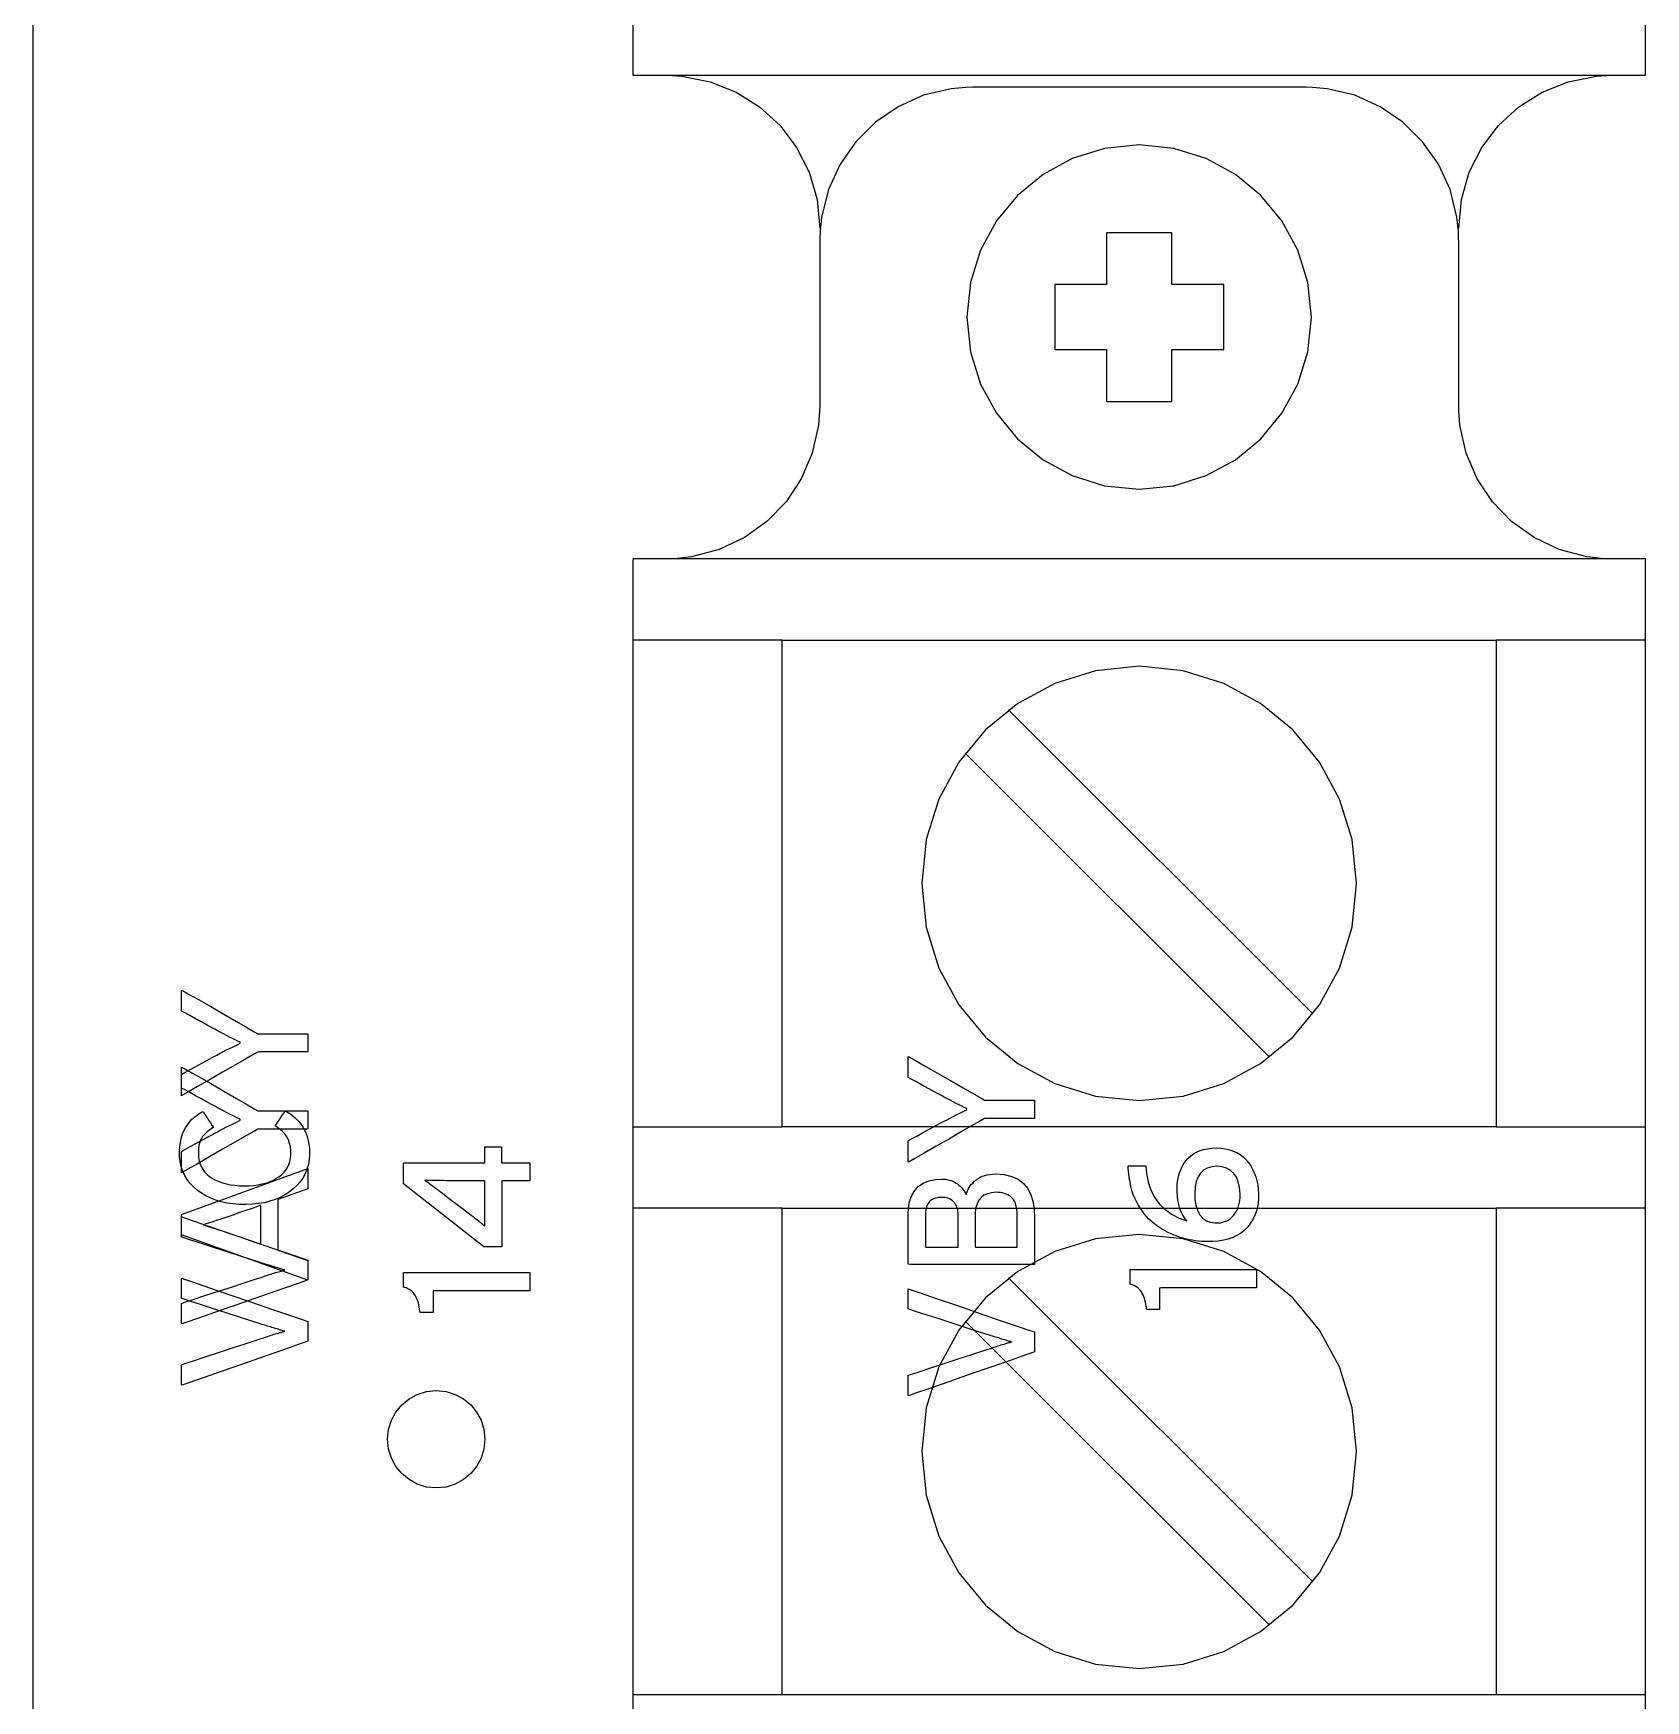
# Model space of a CAD drawing. Extents: x 1 to 47.7, y 0.2 to 35.
# Drawn here: x 36.611 to 37.852, y 10.874 to 12.158 of the extents above; entities that cross this region are included whole.
import ezdxf

# ---------------------------------------------------------------- set-up
doc = ezdxf.new("R2010")
doc.units = 0
doc.header["$MEASUREMENT"] = 0
for name, color, linetype in [('1_1__SCREW_TERMINAL_BLOCK_', 7, 'CONTINUOUS'), ('1_2__CONNECTORIZED_RELAY__', 7, 'CONTINUOUS'), ('7_0_____DWG', 7, 'CONTINUOUS')]:
    doc.layers.add(name, color=color, linetype=linetype)

msp = doc.modelspace()

# ---------------------------------------------------------------- linework, layer by layer
at = {"layer": '1_1__SCREW_TERMINAL_BLOCK_'}
for points in [[(37.0721, 12.1744), (37.0721, 12.1456), (37.0721, 12.1292), (37.0721, 12.1255), (37.0732, 12.1255), (37.0886, 12.1255), (37.0959, 12.1255), (37.0977, 12.1255), (37.0987, 12.1255), (37.11, 12.1249), (37.1317, 12.1206), (37.1518, 12.1126), (37.1698, 12.1012), (37.1855, 12.0869), (37.1983, 12.07), (37.2079, 12.0508), (37.214, 12.0299), (37.2161, 12.0075)], [(37.7081, 12.0075), (37.7102, 12.0299), (37.7162, 12.0508), (37.7259, 12.07), (37.7387, 12.0869), (37.7543, 12.1012), (37.7723, 12.1126), (37.7924, 12.1206), (37.8141, 12.1249), (37.8255, 12.1255), (37.8264, 12.1255), (37.8282, 12.1255), (37.8355, 12.1255), (37.8509, 12.1255), (37.852, 12.1255), (37.852, 12.1292), (37.852, 12.1456), (37.852, 12.1744)], [(37.0721, 12.1255), (37.852, 12.1255)], [(37.852, 10.7216), (37.852, 10.9467), (37.852, 11.0539), (37.852, 11.1566), (37.852, 11.2538), (37.852, 11.3448), (37.852, 11.4288), (37.852, 11.505), (37.852, 11.5725), (37.852, 11.6305), (37.852, 11.6783), (37.852, 11.715), (37.852, 11.7398), (37.852, 11.7519), (37.8519, 11.753), (37.8471, 11.753), (37.8303, 11.753), (37.8262, 11.753), (37.8235, 11.753), (37.8179, 11.7533), (37.8067, 11.7546), (37.7855, 11.7602), (37.7661, 11.7694), (37.7488, 11.7818), (37.7341, 11.7971), (37.7223, 11.8148), (37.7138, 11.8345), (37.709, 11.856), (37.7081, 11.8672), (37.7081, 11.871), (37.7081, 11.8716), (37.7081, 11.8794), (37.7081, 11.8944), (37.7081, 11.9141), (37.7081, 11.958), (37.7081, 11.9773), (37.7081, 11.9914), (37.7081, 11.9981), (37.708, 11.9994), (37.7079, 12.0051), (37.7067, 12.0162), (37.7014, 12.0375), (37.6925, 12.057), (37.6803, 12.0744), (37.6652, 12.0893), (37.6477, 12.1013), (37.628, 12.1101), (37.6067, 12.1151), (37.5955, 12.1162), (37.5902, 12.1163), (37.5895, 12.1163), (37.5844, 12.1163), (37.575, 12.1163), (37.5456, 12.1163), (37.5063, 12.1163), (37.4621, 12.1163), (37.4178, 12.1163), (37.3786, 12.1163), (37.3492, 12.1163), (37.3398, 12.1163), (37.3347, 12.1163), (37.3339, 12.1163), (37.3286, 12.1162), (37.3174, 12.1151), (37.2961, 12.1101), (37.2765, 12.1013), (37.2589, 12.0893), (37.2439, 12.0744), (37.2317, 12.057), (37.2227, 12.0375), (37.2174, 12.0162), (37.2163, 12.0051), (37.2161, 11.9994), (37.2161, 11.9981), (37.2161, 11.9914), (37.2161, 11.9773), (37.2161, 11.958), (37.2161, 11.9141), (37.2161, 11.8944), (37.2161, 11.8794), (37.2161, 11.8716), (37.2161, 11.871), (37.216, 11.8672), (37.2151, 11.856), (37.2103, 11.8345), (37.2019, 11.8148), (37.1901, 11.7971), (37.1753, 11.7818), (37.1581, 11.7694), (37.1386, 11.7602), (37.1174, 11.7546), (37.1063, 11.7533), (37.1006, 11.753), (37.0979, 11.753), (37.0939, 11.753), (37.0771, 11.753), (37.0723, 11.753), (37.0721, 11.7519), (37.0721, 11.7398), (37.0721, 11.715), (37.0721, 11.6783), (37.0721, 11.6305), (37.0721, 11.5725), (37.0721, 11.505), (37.0721, 11.4288), (37.0721, 11.3448), (37.0721, 11.2538), (37.0721, 11.1566), (37.0721, 11.0539), (37.0721, 10.9467), (37.0721, 10.7216)], [(37.4369, 11.9643), (37.397, 11.9643), (37.397, 11.9142), (37.4369, 11.9142), (37.4369, 11.8743), (37.4872, 11.8743), (37.4872, 11.9142), (37.5272, 11.9142), (37.5272, 11.9643), (37.4872, 11.9643), (37.4872, 12.0043), (37.4369, 12.0043), (37.4369, 11.9643)], [(37.852, 11.753), (37.0721, 11.753)], [(37.1871, 11.6905), (37.0721, 11.6905)], [(37.737, 11.6905), (37.737, 11.3155), (37.1871, 11.3155), (37.1871, 11.6905), (37.737, 11.6905)], [(37.852, 11.6905), (37.737, 11.6905)], [(37.5957, 11.4026), (37.3615, 11.6369)], [(37.3281, 11.6035), (37.5623, 11.3692)], [(37.0721, 11.3155), (37.1871, 11.3155)], [(37.737, 11.3155), (37.852, 11.3155)], [(37.1871, 11.2531), (37.0721, 11.2531)], [(37.737, 11.2531), (37.737, 10.8781), (37.1871, 10.8781), (37.1871, 11.2531), (37.737, 11.2531)], [(37.852, 11.2531), (37.737, 11.2531)], [(37.5957, 10.9651), (37.3615, 11.1994)], [(37.3281, 11.166), (37.5623, 10.9317)], [(37.1871, 10.8781), (37.0721, 10.8781)], [(37.852, 10.8781), (37.737, 10.8781)]]:
    msp.add_lwpolyline(points, dxfattribs=at)
for points in [[(37.4621, 12.0719), (37.4354, 12.0692), (37.4105, 12.0614), (37.388, 12.0492), (37.3684, 12.033), (37.3521, 12.0133), (37.3399, 11.9908), (37.3321, 11.9659), (37.3294, 11.9392), (37.3321, 11.9125), (37.3399, 11.8877), (37.3521, 11.8652), (37.3684, 11.8456), (37.388, 11.8294), (37.4105, 11.8172), (37.4354, 11.8094), (37.4621, 11.8067), (37.4887, 11.8094), (37.5136, 11.8172), (37.5361, 11.8294), (37.5558, 11.8456), (37.572, 11.8652), (37.5842, 11.8877), (37.592, 11.9125), (37.5947, 11.9392), (37.592, 11.9659), (37.5842, 11.9908), (37.572, 12.0133), (37.5558, 12.033), (37.5361, 12.0492), (37.5136, 12.0614), (37.4887, 12.0692)], [(37.4621, 11.6703), (37.4284, 11.6669), (37.397, 11.6572), (37.3685, 11.6417), (37.3437, 11.6213), (37.3233, 11.5966), (37.3078, 11.5681), (37.298, 11.5368), (37.2946, 11.5031), (37.298, 11.4693), (37.3078, 11.4379), (37.3233, 11.4095), (37.3437, 11.3847), (37.3685, 11.3643), (37.397, 11.3489), (37.4284, 11.3392), (37.4621, 11.3358), (37.4958, 11.3392), (37.5272, 11.3489), (37.5556, 11.3643), (37.5804, 11.3847), (37.6009, 11.4095), (37.6163, 11.4379), (37.6261, 11.4693), (37.6295, 11.5031), (37.6261, 11.5368), (37.6163, 11.5681), (37.6009, 11.5966), (37.5804, 11.6213), (37.5556, 11.6417), (37.5272, 11.6572), (37.4958, 11.6669)], [(36.7834, 11.3873), (36.7848, 11.3873), (36.7886, 11.3873), (36.7941, 11.3873), (36.8005, 11.3873), (36.8071, 11.3873), (36.8132, 11.3873), (36.8182, 11.3873), (36.8212, 11.3873), (36.8218, 11.3873), (36.8218, 11.3864), (36.8218, 11.3848), (36.8218, 11.3826), (36.8218, 11.3802), (36.8218, 11.3778), (36.8218, 11.3757), (36.8218, 11.3741), (36.8218, 11.3733), (36.821, 11.3733), (36.8178, 11.3733), (36.8127, 11.3733), (36.8065, 11.3733), (36.7998, 11.3733), (36.7935, 11.3733), (36.7881, 11.3733), (36.7845, 11.3733), (36.7833, 11.3732), (36.7808, 11.3718), (36.7747, 11.3683), (36.7661, 11.3634), (36.7563, 11.3577), (36.7462, 11.3519), (36.7369, 11.3466), (36.7296, 11.3424), (36.7253, 11.3399), (36.7246, 11.3396), (36.7246, 11.3408), (36.7246, 11.3428), (36.7246, 11.3453), (36.7246, 11.3482), (36.7246, 11.351), (36.7246, 11.3534), (36.7246, 11.3552), (36.7246, 11.356), (36.7253, 11.3564), (36.7277, 11.3577), (36.7313, 11.3597), (36.7357, 11.3621), (36.7403, 11.3646), (36.7447, 11.367), (36.7483, 11.369), (36.7507, 11.3703), (36.7519, 11.3709), (36.7545, 11.3723), (36.7569, 11.3736), (36.7593, 11.3748), (36.7616, 11.376), (36.7638, 11.3771), (36.7659, 11.3781), (36.7679, 11.3791), (36.7698, 11.38), (36.7697, 11.3809), (36.7678, 11.3817), (36.7659, 11.3827), (36.7638, 11.3837), (36.7616, 11.3848), (36.7593, 11.386), (36.7569, 11.3872), (36.7544, 11.3885), (36.7518, 11.3899), (36.7507, 11.3905), (36.7482, 11.3919), (36.7444, 11.394), (36.74, 11.3964), (36.7353, 11.3989), (36.731, 11.4013), (36.7274, 11.4033), (36.7251, 11.4045), (36.7246, 11.4049), (36.7246, 11.4058), (36.7246, 11.4076), (36.7246, 11.4101), (36.7246, 11.4128), (36.7246, 11.4156), (36.7246, 11.4181), (36.7246, 11.42), (36.7246, 11.421), (36.7255, 11.4206), (36.7301, 11.4179), (36.7377, 11.4136), (36.7471, 11.4082), (36.7572, 11.4024), (36.767, 11.3967), (36.7754, 11.3919), (36.7812, 11.3886)], [(36.8048, 11.3279), (36.8087, 11.3254), (36.8122, 11.3226), (36.8152, 11.3194), (36.8177, 11.316), (36.8198, 11.3122), (36.8214, 11.3082), (36.8225, 11.3038), (36.8232, 11.2992), (36.8233, 11.2944), (36.823, 11.2904), (36.8223, 11.2865), (36.8212, 11.2829), (36.8198, 11.2794), (36.818, 11.2762), (36.8159, 11.2732), (36.8134, 11.2704), (36.8106, 11.2678), (36.8075, 11.2654), (36.8041, 11.2632), (36.8006, 11.2613), (36.7968, 11.2597), (36.7927, 11.2583), (36.7884, 11.2572), (36.7839, 11.2565), (36.7792, 11.256), (36.7742, 11.2557), (36.7691, 11.2558), (36.7642, 11.2562), (36.7596, 11.2569), (36.7552, 11.2579), (36.7511, 11.2591), (36.7471, 11.2606), (36.7434, 11.2624), (36.74, 11.2645), (36.7367, 11.2668), (36.7338, 11.2693), (36.7312, 11.272), (36.729, 11.275), (36.7271, 11.2781), (36.7256, 11.2815), (36.7244, 11.285), (36.7236, 11.2888), (36.7232, 11.2928), (36.7231, 11.2973), (36.7235, 11.3022), (36.7244, 11.3067), (36.7257, 11.3109), (36.7276, 11.3148), (36.7299, 11.3183), (36.7326, 11.3214), (36.7359, 11.3242), (36.7396, 11.3267), (36.7413, 11.3274), (36.7419, 11.3265), (36.7429, 11.3249), (36.7441, 11.3229), (36.7455, 11.3208), (36.7469, 11.3187), (36.748, 11.3169), (36.7489, 11.3156), (36.7492, 11.3151), (36.7481, 11.3144), (36.7468, 11.3135), (36.7456, 11.3127), (36.7445, 11.3118), (36.7435, 11.3109), (36.7426, 11.31), (36.7417, 11.3091), (36.7409, 11.3081), (36.7402, 11.3071), (36.7397, 11.306), (36.7391, 11.3048), (36.7387, 11.3036), (36.7383, 11.3023), (36.738, 11.301), (36.7378, 11.2995), (36.7376, 11.2981), (36.7376, 11.2965), (36.7376, 11.2944), (36.7378, 11.2917), (36.7383, 11.2892), (36.739, 11.2868), (36.74, 11.2846), (36.7412, 11.2825), (36.7427, 11.2806), (36.7444, 11.2789), (36.7463, 11.2773), (36.7485, 11.2758), (36.7509, 11.2745), (36.7535, 11.2734), (36.7562, 11.2724), (36.7592, 11.2716), (36.7623, 11.271), (36.7657, 11.2706), (36.7692, 11.2703), (36.7729, 11.2702), (36.7766, 11.2703), (36.7801, 11.2705), (36.7834, 11.271), (36.7865, 11.2716), (36.7895, 11.2723), (36.7923, 11.2733), (36.7949, 11.2744), (36.7973, 11.2757), (36.7995, 11.2771), (36.8015, 11.2787), (36.8034, 11.2804), (36.8049, 11.2823), (36.8062, 11.2843), (36.8072, 11.2865), (36.808, 11.2889), (36.8085, 11.2914), (36.8088, 11.2941), (36.8088, 11.297), (36.8085, 11.3001), (36.8079, 11.3029), (36.8069, 11.3056), (36.8056, 11.308), (36.8041, 11.3103), (36.8022, 11.3123), (36.7999, 11.3142), (36.7974, 11.3158), (36.7968, 11.3165), (36.7975, 11.3174), (36.7986, 11.319), (36.7998, 11.3208), (36.8012, 11.3228), (36.8025, 11.3248), (36.8037, 11.3264), (36.8045, 11.3275)], [(36.8218, 11.2129), (36.8218, 11.2124), (36.8218, 11.2108), (36.8218, 11.2086), (36.8218, 11.2061), (36.8218, 11.2034), (36.8218, 11.201), (36.8218, 11.199), (36.8218, 11.1978), (36.8213, 11.1974), (36.8153, 11.1953), (36.8039, 11.1913), (36.789, 11.1862), (36.7724, 11.1804), (36.7559, 11.1746), (36.7412, 11.1695), (36.7303, 11.1657), (36.7249, 11.1639), (36.7246, 11.1641), (36.7246, 11.1654), (36.7246, 11.1675), (36.7246, 11.1701), (36.7246, 11.1728), (36.7246, 11.1754), (36.7246, 11.1776), (36.7246, 11.1791), (36.7246, 11.1796), (36.7273, 11.1805), (36.7337, 11.1826), (36.7427, 11.1856), (36.7531, 11.189), (36.7638, 11.1925), (36.7736, 11.1957), (36.7813, 11.1982), (36.7859, 11.1997), (36.787, 11.2001), (36.7881, 11.2004), (36.7891, 11.2008), (36.7902, 11.2011), (36.7913, 11.2015), (36.7924, 11.2019), (36.7936, 11.2022), (36.7947, 11.2026), (36.7959, 11.203), (36.7971, 11.2034), (36.7983, 11.2037), (36.7993, 11.204), (36.8003, 11.2043), (36.8013, 11.2045), (36.8022, 11.2048), (36.803, 11.205), (36.8038, 11.2052), (36.8042, 11.2054), (36.8035, 11.2055), (36.8027, 11.2057), (36.8019, 11.206), (36.801, 11.2062), (36.8, 11.2065), (36.7989, 11.2069), (36.7978, 11.2072), (36.7967, 11.2076), (36.7955, 11.208), (36.7943, 11.2083), (36.7931, 11.2087), (36.7919, 11.209), (36.7908, 11.2094), (36.7897, 11.2097), (36.7886, 11.21), (36.7876, 11.2103), (36.7865, 11.2107), (36.7845, 11.2113), (36.7787, 11.2132), (36.7701, 11.216), (36.7599, 11.2193), (36.7492, 11.2227), (36.7392, 11.226), (36.731, 11.2286), (36.7258, 11.2303), (36.7246, 11.2307), (36.7246, 11.2316), (36.7246, 11.2334), (36.7246, 11.2357), (36.7246, 11.2384), (36.7246, 11.241), (36.7246, 11.2434), (36.7246, 11.2452), (36.7246, 11.2462), (36.7261, 11.2458), (36.7337, 11.2432), (36.7462, 11.2389), (36.7618, 11.2335), (36.7785, 11.2278), (36.7947, 11.2222), (36.8086, 11.2175), (36.8182, 11.2142)], [(37.4621, 11.2328), (37.4284, 11.2294), (37.397, 11.2197), (37.3685, 11.2043), (37.3437, 11.1839), (37.3233, 11.1591), (37.3078, 11.1307), (37.298, 11.0993), (37.2946, 11.0655), (37.298, 11.0318), (37.3078, 11.0004), (37.3233, 10.972), (37.3437, 10.9473), (37.3685, 10.9268), (37.397, 10.9114), (37.4284, 10.9017), (37.4621, 10.8983), (37.4958, 10.9017), (37.5272, 10.9114), (37.5556, 10.9268), (37.5804, 10.9473), (37.6009, 10.972), (37.6163, 11.0004), (37.6261, 11.0318), (37.6295, 11.0655), (37.6261, 11.0993), (37.6163, 11.1307), (37.6009, 11.1591), (37.5804, 11.1839), (37.5556, 11.2043), (37.5272, 11.2197), (37.4958, 11.2294)], [(36.9208, 11.1125), (36.9284, 11.1117), (36.9354, 11.1095), (36.9418, 11.1061), (36.9473, 11.1015), (36.9519, 11.0959), (36.9554, 11.0896), (36.9575, 11.0825), (36.9583, 11.075), (36.9575, 11.0674), (36.9554, 11.0604), (36.9519, 11.054), (36.9473, 11.0485), (36.9418, 11.0439), (36.9354, 11.0404), (36.9284, 11.0382), (36.9208, 11.0375), (36.9133, 11.0382), (36.9062, 11.0404), (36.8998, 11.0439), (36.8943, 11.0485), (36.8897, 11.054), (36.8862, 11.0604), (36.8841, 11.0674), (36.8833, 11.075), (36.8841, 11.0825), (36.8862, 11.0896), (36.8897, 11.0959), (36.8943, 11.1015), (36.8998, 11.1061), (36.9062, 11.1095), (36.9133, 11.1117)]]:
    msp.add_lwpolyline(points, close=True, dxfattribs=at)
at = {"layer": '1_2__CONNECTORIZED_RELAY__'}
for points in [[(37.343, 11.3362), (37.3444, 11.3362), (37.3482, 11.3362), (37.3536, 11.3362), (37.3601, 11.3362), (37.3667, 11.3362), (37.3728, 11.3362), (37.3778, 11.3362), (37.3808, 11.3362), (37.3814, 11.3361), (37.3814, 11.3352), (37.3814, 11.3336), (37.3814, 11.3314), (37.3814, 11.329), (37.3814, 11.3266), (37.3814, 11.3245), (37.3814, 11.3229), (37.3814, 11.3221), (37.3806, 11.3221), (37.3774, 11.3221), (37.3723, 11.3221), (37.3661, 11.3221), (37.3594, 11.3221), (37.3531, 11.3221), (37.3477, 11.3221), (37.3441, 11.3221), (37.3429, 11.3221), (37.3403, 11.3206), (37.3343, 11.3171), (37.3257, 11.3122), (37.3159, 11.3065), (37.3058, 11.3007), (37.2965, 11.2954), (37.2892, 11.2912), (37.2849, 11.2887), (37.2842, 11.2885), (37.2842, 11.2896), (37.2842, 11.2916), (37.2842, 11.2942), (37.2842, 11.297), (37.2842, 11.2998), (37.2842, 11.3023), (37.2842, 11.304), (37.2842, 11.3049), (37.2849, 11.3053), (37.2873, 11.3066), (37.2909, 11.3085), (37.2953, 11.3109), (37.2999, 11.3135), (37.3043, 11.3159), (37.3079, 11.3179), (37.3103, 11.3192), (37.3115, 11.3198), (37.3141, 11.3211), (37.3165, 11.3224), (37.3189, 11.3237), (37.3212, 11.3248), (37.3234, 11.3259), (37.3255, 11.327), (37.3275, 11.3279), (37.3294, 11.3288), (37.3293, 11.3297), (37.3274, 11.3306), (37.3254, 11.3315), (37.3234, 11.3326), (37.3212, 11.3337), (37.3189, 11.3348), (37.3165, 11.3361), (37.314, 11.3374), (37.3114, 11.3388), (37.3103, 11.3394), (37.3078, 11.3407), (37.304, 11.3428), (37.2996, 11.3452), (37.2949, 11.3478), (37.2906, 11.3502), (37.287, 11.3521), (37.2847, 11.3534), (37.2842, 11.3537), (37.2842, 11.3546), (37.2842, 11.3565), (37.2842, 11.3589), (37.2842, 11.3617), (37.2842, 11.3645), (37.2842, 11.367), (37.2842, 11.3689), (37.2842, 11.3699), (37.2851, 11.3694), (37.2897, 11.3668), (37.2973, 11.3624), (37.3067, 11.357), (37.3168, 11.3512), (37.3266, 11.3456), (37.335, 11.3408), (37.3408, 11.3374)], [(36.7834, 11.328), (36.7848, 11.328), (36.7886, 11.328), (36.7941, 11.328), (36.8005, 11.328), (36.8071, 11.328), (36.8133, 11.328), (36.8182, 11.328), (36.8212, 11.328), (36.8218, 11.3279), (36.8218, 11.3271), (36.8218, 11.3254), (36.8218, 11.3233), (36.8218, 11.3209), (36.8218, 11.3185), (36.8218, 11.3163), (36.8218, 11.3147), (36.8218, 11.314), (36.821, 11.3139), (36.8178, 11.3139), (36.8127, 11.3139), (36.8065, 11.3139), (36.7999, 11.3139), (36.7935, 11.3139), (36.7882, 11.3139), (36.7845, 11.3139), (36.7833, 11.3139), (36.7808, 11.3124), (36.7747, 11.3089), (36.7662, 11.304), (36.7563, 11.2984), (36.7462, 11.2926), (36.7369, 11.2872), (36.7296, 11.283), (36.7253, 11.2806), (36.7246, 11.2803), (36.7246, 11.2814), (36.7246, 11.2834), (36.7246, 11.286), (36.7246, 11.2888), (36.7246, 11.2916), (36.7246, 11.2941), (36.7246, 11.2959), (36.7246, 11.2967), (36.7253, 11.2971), (36.7277, 11.2984), (36.7313, 11.3004), (36.7357, 11.3028), (36.7403, 11.3053), (36.7447, 11.3077), (36.7484, 11.3097), (36.7507, 11.311), (36.7519, 11.3116), (36.7545, 11.313), (36.757, 11.3143), (36.7593, 11.3155), (36.7616, 11.3166), (36.7638, 11.3178), (36.7659, 11.3188), (36.7679, 11.3198), (36.7699, 11.3207), (36.7697, 11.3215), (36.7679, 11.3224), (36.7659, 11.3234), (36.7638, 11.3244), (36.7616, 11.3255), (36.7593, 11.3266), (36.7569, 11.3279), (36.7544, 11.3292), (36.7518, 11.3306), (36.7507, 11.3312), (36.7482, 11.3326), (36.7444, 11.3346), (36.74, 11.3371), (36.7353, 11.3396), (36.731, 11.342), (36.7274, 11.344), (36.7252, 11.3452), (36.7246, 11.3455), (36.7246, 11.3464), (36.7246, 11.3483), (36.7246, 11.3507), (36.7246, 11.3535), (36.7246, 11.3563), (36.7246, 11.3588), (36.7246, 11.3607), (36.7246, 11.3617), (36.7255, 11.3613), (36.7302, 11.3586), (36.7377, 11.3543), (36.7471, 11.3489), (36.7572, 11.343), (36.767, 11.3374), (36.7754, 11.3326), (36.7812, 11.3293)], [(37.5215, 11.2994), (37.5251, 11.2992), (37.5284, 11.2987), (37.5316, 11.298), (37.5345, 11.297), (37.5372, 11.2958), (37.5398, 11.2942), (37.5421, 11.2924), (37.5442, 11.2904), (37.5462, 11.2881), (37.5479, 11.2856), (37.5494, 11.283), (37.5507, 11.2802), (37.5518, 11.2772), (37.5527, 11.2741), (37.5533, 11.2709), (37.5537, 11.2675), (37.5539, 11.2639), (37.5539, 11.2604), (37.5536, 11.2571), (37.5531, 11.2539), (37.5523, 11.2509), (37.5513, 11.248), (37.5501, 11.2452), (37.5486, 11.2426), (37.5468, 11.24), (37.5449, 11.2377), (37.5426, 11.2354), (37.5401, 11.2335), (37.5373, 11.2318), (37.5341, 11.2304), (37.5307, 11.2292), (37.527, 11.2283), (37.523, 11.2276), (37.5186, 11.2273), (37.5146, 11.2272), (37.5124, 11.2272), (37.5101, 11.2274), (37.5078, 11.2276), (37.5055, 11.2279), (37.5031, 11.2282), (37.5008, 11.2287), (37.4984, 11.2292), (37.496, 11.2298), (37.4936, 11.2305), (37.4912, 11.2313), (37.4889, 11.2322), (37.4866, 11.2331), (37.4843, 11.2342), (37.4821, 11.2354), (37.4799, 11.2366), (37.4777, 11.238), (37.4756, 11.2394), (37.4735, 11.2411), (37.4715, 11.2428), (37.4696, 11.2446), (37.4678, 11.2466), (37.466, 11.2487), (37.4644, 11.2509), (37.4628, 11.2532), (37.4613, 11.2556), (37.4599, 11.2581), (37.4586, 11.2607), (37.4575, 11.2636), (37.4565, 11.2665), (37.4557, 11.2696), (37.455, 11.2729), (37.4544, 11.2763), (37.454, 11.2798), (37.4537, 11.2835), (37.4537, 11.2856), (37.4546, 11.2856), (37.4563, 11.2856), (37.4584, 11.2856), (37.4607, 11.2856), (37.463, 11.2856), (37.4651, 11.2856), (37.4666, 11.2856), (37.4673, 11.2856), (37.4678, 11.2799), (37.469, 11.2731), (37.4711, 11.2669), (37.4739, 11.2614), (37.4775, 11.2564), (37.4818, 11.2521), (37.4869, 11.2484), (37.4928, 11.2453), (37.4988, 11.2431), (37.4972, 11.2453), (37.4957, 11.2476), (37.4944, 11.2501), (37.4934, 11.2528), (37.4925, 11.2557), (37.4919, 11.2588), (37.4915, 11.2621), (37.4912, 11.2655), (37.4912, 11.2689), (37.4914, 11.2719), (37.4917, 11.2748), (37.4923, 11.2775), (37.493, 11.2801), (37.494, 11.2826), (37.4951, 11.285), (37.4965, 11.2873), (37.498, 11.2895), (37.4998, 11.2915), (37.5017, 11.2933), (37.5039, 11.2949), (37.5063, 11.2962), (37.5089, 11.2973), (37.5118, 11.2982), (37.5148, 11.2988), (37.5181, 11.2992)], [(37.3516, 11.2793), (37.3581, 11.2788), (37.3639, 11.2774), (37.3688, 11.2752), (37.3729, 11.2721), (37.3762, 11.2681), (37.3787, 11.2633), (37.3804, 11.2576), (37.3812, 11.2511), (37.3814, 11.2468), (37.3814, 11.2443), (37.3814, 11.2397), (37.3814, 11.2338), (37.3814, 11.2273), (37.3814, 11.221), (37.3814, 11.2154), (37.3814, 11.2114), (37.3814, 11.2097), (37.3784, 11.2097), (37.3693, 11.2097), (37.3556, 11.2097), (37.3394, 11.2097), (37.3224, 11.2097), (37.3066, 11.2097), (37.2938, 11.2097), (37.2859, 11.2097), (37.2842, 11.2099), (37.2842, 11.2122), (37.2842, 11.2168), (37.2842, 11.2228), (37.2842, 11.2294), (37.2842, 11.2361), (37.2842, 11.2419), (37.2842, 11.2463), (37.2842, 11.2483), (37.2844, 11.253), (37.2853, 11.2582), (37.2869, 11.2628), (37.2892, 11.2667), (37.2921, 11.2698), (37.2958, 11.2723), (37.3001, 11.274), (37.3051, 11.2751), (37.3098, 11.2754), (37.3115, 11.2753), (37.313, 11.2752), (37.3146, 11.2749), (37.316, 11.2746), (37.3174, 11.2742), (37.3187, 11.2737), (37.3199, 11.273), (37.3211, 11.2723), (37.3222, 11.2716), (37.3233, 11.2707), (37.3243, 11.2698), (37.3252, 11.2689), (37.3261, 11.2679), (37.3269, 11.2668), (37.3276, 11.2657), (37.3283, 11.2645), (37.3289, 11.2636), (37.3293, 11.265), (37.3298, 11.2663), (37.3304, 11.2676), (37.3312, 11.2689), (37.332, 11.2702), (37.333, 11.2714), (37.3341, 11.2726), (37.3353, 11.2738), (37.3366, 11.2749), (37.338, 11.2759), (37.3396, 11.2768), (37.3412, 11.2775), (37.3431, 11.2782), (37.345, 11.2786), (37.3471, 11.279), (37.3492, 11.2792)], [(37.5218, 11.2852), (37.5179, 11.2848), (37.5145, 11.2838), (37.5116, 11.2822), (37.5093, 11.2799), (37.5074, 11.2771), (37.506, 11.2736), (37.5052, 11.2695), (37.5049, 11.2648), (37.505, 11.2597), (37.5057, 11.2552), (37.5069, 11.2514), (37.5086, 11.2481), (37.5107, 11.2456), (37.5134, 11.2436), (37.5167, 11.2423), (37.5204, 11.2416), (37.5231, 11.2416), (37.5248, 11.2418), (37.5264, 11.2421), (37.528, 11.2426), (37.5295, 11.2433), (37.531, 11.2441), (37.5323, 11.2451), (37.5336, 11.2463), (37.5349, 11.2476), (37.536, 11.2491), (37.537, 11.2507), (37.5379, 11.2525), (37.5386, 11.2544), (37.5391, 11.2565), (37.5395, 11.2587), (37.5397, 11.2611), (37.5398, 11.2641), (37.5394, 11.269), (37.5384, 11.2733), (37.5369, 11.2769), (37.5349, 11.2798), (37.5324, 11.2821), (37.5294, 11.2838), (37.5259, 11.2848)], [(36.912, 11.2745), (36.9131, 11.2737), (36.9143, 11.2729), (36.9155, 11.272), (36.9169, 11.271), (36.9183, 11.27), (36.9197, 11.2689), (36.9212, 11.2678), (36.9228, 11.2666), (36.9238, 11.2658), (36.9257, 11.2644), (36.9288, 11.262), (36.9327, 11.259), (36.937, 11.2558), (36.941, 11.2527), (36.9444, 11.2502), (36.9467, 11.2484), (36.9476, 11.2477), (36.9491, 11.2466), (36.9506, 11.2454), (36.952, 11.2443), (36.9533, 11.2433), (36.9546, 11.2422), (36.9558, 11.2412), (36.9569, 11.2402), (36.958, 11.2393), (36.9583, 11.2401), (36.9583, 11.2418), (36.9583, 11.2434), (36.9582, 11.2452), (36.9582, 11.247), (36.9582, 11.2488), (36.9582, 11.2508), (36.9582, 11.2527), (36.9581, 11.2543), (36.9581, 11.2555), (36.9581, 11.2578), (36.9581, 11.2609), (36.9581, 11.2644), (36.9581, 11.2679), (36.9581, 11.2709), (36.9581, 11.2731), (36.9581, 11.2741), (36.9573, 11.2741), (36.9546, 11.2741), (36.9506, 11.2741), (36.9457, 11.2741), (36.9407, 11.2741), (36.9361, 11.2741), (36.9323, 11.2741), (36.9301, 11.2741), (36.9287, 11.2741), (36.9263, 11.2742), (36.924, 11.2742), (36.9218, 11.2742), (36.9197, 11.2743), (36.9176, 11.2743), (36.9156, 11.2744), (36.9138, 11.2744)], [(37.352, 11.2652), (37.3484, 11.2649), (37.3452, 11.2641), (37.3425, 11.2629), (37.3403, 11.2612), (37.3385, 11.2591), (37.3372, 11.2564), (37.3363, 11.2534), (37.3358, 11.2498), (37.3358, 11.2481), (37.3358, 11.2459), (37.3358, 11.2424), (37.3358, 11.238), (37.3358, 11.2335), (37.3358, 11.2292), (37.3358, 11.2257), (37.3358, 11.2235), (37.336, 11.223), (37.338, 11.223), (37.342, 11.223), (37.3472, 11.223), (37.3529, 11.223), (37.3585, 11.223), (37.3634, 11.223), (37.3668, 11.223), (37.3681, 11.223), (37.3681, 11.224), (37.3681, 11.2266), (37.3681, 11.2304), (37.3681, 11.2348), (37.3681, 11.2393), (37.3681, 11.2433), (37.3681, 11.2464), (37.3681, 11.248), (37.3681, 11.2496), (37.3679, 11.2517), (37.3676, 11.2536), (37.3672, 11.2553), (37.3667, 11.2569), (37.366, 11.2584), (37.3652, 11.2597), (37.3642, 11.2608), (37.3632, 11.2617), (37.3621, 11.2626), (37.3609, 11.2633), (37.3596, 11.2638), (37.3582, 11.2643), (37.3568, 11.2647), (37.3553, 11.265), (37.3537, 11.2651)], [(36.7633, 11.2474), (36.7602, 11.2463), (36.7571, 11.2453), (36.7541, 11.2443), (36.7513, 11.2434), (36.7487, 11.2425), (36.7461, 11.2417), (36.7437, 11.2409), (36.7414, 11.2402), (36.7427, 11.2395), (36.7451, 11.2389), (36.7476, 11.2381), (36.7502, 11.2373), (36.753, 11.2364), (36.7559, 11.2355), (36.759, 11.2344), (36.7622, 11.2334), (36.7638, 11.2328), (36.7657, 11.2322), (36.7688, 11.2311), (36.7726, 11.2298), (36.7766, 11.2284), (36.7804, 11.227), (36.7835, 11.226), (36.7854, 11.2253), (36.7857, 11.2254), (36.7857, 11.2275), (36.7857, 11.2314), (36.7857, 11.2364), (36.7857, 11.2418), (36.7857, 11.2471), (36.7857, 11.2515), (36.7857, 11.2544), (36.7857, 11.2552), (36.7844, 11.2547), (36.7818, 11.2538), (36.7782, 11.2525), (36.7741, 11.2511), (36.7701, 11.2498), (36.7667, 11.2485), (36.7643, 11.2477)], [(37.3102, 11.2613), (37.309, 11.2613), (37.3078, 11.2612), (37.3066, 11.261), (37.3055, 11.2607), (37.3044, 11.2603), (37.3034, 11.2599), (37.3024, 11.2594), (37.3015, 11.2588), (37.3007, 11.2581), (37.3, 11.2573), (37.2993, 11.2563), (37.2988, 11.2552), (37.2983, 11.254), (37.298, 11.2527), (37.2977, 11.2514), (37.2976, 11.2499), (37.2975, 11.2483), (37.2975, 11.2473), (37.2975, 11.2447), (37.2975, 11.241), (37.2975, 11.2367), (37.2975, 11.2323), (37.2975, 11.2283), (37.2975, 11.2251), (37.2975, 11.2232), (37.2977, 11.223), (37.2996, 11.223), (37.3027, 11.223), (37.3068, 11.223), (37.3112, 11.223), (37.3155, 11.223), (37.3191, 11.223), (37.3217, 11.223), (37.3226, 11.223), (37.3226, 11.224), (37.3226, 11.2265), (37.3226, 11.2302), (37.3226, 11.2345), (37.3226, 11.2389), (37.3226, 11.243), (37.3226, 11.2462), (37.3226, 11.248), (37.3226, 11.2487), (37.3226, 11.2495), (37.3225, 11.2503), (37.3225, 11.251), (37.3223, 11.2518), (37.3222, 11.2524), (37.322, 11.2531), (37.3217, 11.2537), (37.3215, 11.2543), (37.3212, 11.2549), (37.321, 11.2554), (37.3207, 11.2559), (37.3203, 11.2564), (37.32, 11.2569), (37.3197, 11.2573), (37.3193, 11.2578), (37.3189, 11.2582), (37.3183, 11.2587), (37.3174, 11.2593), (37.3165, 11.2599), (37.3156, 11.2603), (37.3146, 11.2607), (37.3136, 11.261), (37.3125, 11.2612), (37.3114, 11.2613)], [(36.8218, 11.1657), (36.8218, 11.1652), (36.8218, 11.1636), (36.8218, 11.1614), (36.8218, 11.1589), (36.8218, 11.1562), (36.8218, 11.1538), (36.8218, 11.1518), (36.8218, 11.1506), (36.8213, 11.1502), (36.8153, 11.1481), (36.804, 11.1441), (36.7891, 11.139), (36.7724, 11.1332), (36.7559, 11.1274), (36.7413, 11.1223), (36.7303, 11.1185), (36.7249, 11.1167), (36.7246, 11.1169), (36.7246, 11.1182), (36.7246, 11.1203), (36.7246, 11.1229), (36.7246, 11.1256), (36.7246, 11.1282), (36.7246, 11.1304), (36.7246, 11.1319), (36.7246, 11.1324), (36.7273, 11.1333), (36.7338, 11.1354), (36.7428, 11.1384), (36.7532, 11.1418), (36.7638, 11.1453), (36.7736, 11.1485), (36.7814, 11.151), (36.7859, 11.1525), (36.7871, 11.1529), (36.7881, 11.1532), (36.7892, 11.1536), (36.7902, 11.1539), (36.7913, 11.1543), (36.7925, 11.1547), (36.7936, 11.1551), (36.7948, 11.1554), (36.7959, 11.1558), (36.7971, 11.1562), (36.7983, 11.1565), (36.7994, 11.1568), (36.8004, 11.1571), (36.8013, 11.1573), (36.8022, 11.1576), (36.803, 11.1578), (36.8038, 11.158), (36.8043, 11.1582), (36.8035, 11.1583), (36.8027, 11.1585), (36.8019, 11.1588), (36.801, 11.159), (36.8, 11.1593), (36.799, 11.1597), (36.7979, 11.16), (36.7967, 11.1604), (36.7955, 11.1608), (36.7943, 11.1611), (36.7931, 11.1615), (36.792, 11.1618), (36.7908, 11.1622), (36.7897, 11.1625), (36.7886, 11.1628), (36.7876, 11.1631), (36.7866, 11.1635), (36.7845, 11.1641), (36.7787, 11.166), (36.7701, 11.1688), (36.7599, 11.1721), (36.7492, 11.1755), (36.7392, 11.1788), (36.7311, 11.1814), (36.7259, 11.1831), (36.7246, 11.1835), (36.7246, 11.1844), (36.7246, 11.1862), (36.7246, 11.1885), (36.7246, 11.1912), (36.7246, 11.1938), (36.7246, 11.1962), (36.7246, 11.1981), (36.7246, 11.199), (36.7261, 11.1986), (36.7338, 11.196), (36.7463, 11.1917), (36.7618, 11.1863), (36.7786, 11.1806), (36.7948, 11.175), (36.8086, 11.1703), (36.8182, 11.167)], [(36.9928, 11.1894), (36.9899, 11.1894), (36.9823, 11.1894), (36.9715, 11.1894), (36.9588, 11.1894), (36.9458, 11.1894), (36.9338, 11.1894), (36.9244, 11.1894), (36.919, 11.1894), (36.9183, 11.1892), (36.9183, 11.188), (36.9183, 11.1859), (36.9183, 11.1832), (36.9183, 11.1803), (36.9183, 11.1775), (36.9183, 11.175), (36.9183, 11.1733), (36.9183, 11.1727), (36.9179, 11.1727), (36.9168, 11.1727), (36.9154, 11.1727), (36.9137, 11.1727), (36.9119, 11.1727), (36.9103, 11.1727), (36.909, 11.1727), (36.9083, 11.1727), (36.9081, 11.1736), (36.9079, 11.1753), (36.9077, 11.1769), (36.9074, 11.1785), (36.907, 11.18), (36.9065, 11.1814), (36.906, 11.1828), (36.9054, 11.1842), (36.9048, 11.1855), (36.9041, 11.1866), (36.9032, 11.1877), (36.9023, 11.1887), (36.9013, 11.1895), (36.9002, 11.1903), (36.899, 11.1909), (36.8977, 11.1915), (36.8963, 11.1919), (36.8956, 11.1922), (36.8956, 11.193), (36.8956, 11.1945), (36.8956, 11.1963), (36.8956, 11.1983), (36.8956, 11.2002), (36.8956, 11.2019), (36.8956, 11.2031), (36.8956, 11.2035), (36.8993, 11.2035), (36.9092, 11.2035), (36.9234, 11.2035), (36.9399, 11.2035), (36.9569, 11.2035), (36.9725, 11.2035), (36.9848, 11.2035), (36.9918, 11.2035), (36.9928, 11.2034), (36.9928, 11.2023), (36.9928, 11.2006), (36.9928, 11.1983), (36.9928, 11.1958), (36.9928, 11.1934), (36.9928, 11.1914), (36.9928, 11.1899)], [(37.5524, 11.1916), (37.5495, 11.1916), (37.5419, 11.1916), (37.5311, 11.1916), (37.5184, 11.1916), (37.5053, 11.1916), (37.4934, 11.1916), (37.484, 11.1916), (37.4786, 11.1916), (37.4778, 11.1914), (37.4778, 11.1902), (37.4778, 11.1881), (37.4778, 11.1854), (37.4778, 11.1825), (37.4778, 11.1797), (37.4778, 11.1772), (37.4778, 11.1755), (37.4778, 11.1749), (37.4774, 11.1749), (37.4764, 11.1749), (37.475, 11.1749), (37.4732, 11.1749), (37.4715, 11.1749), (37.4699, 11.1749), (37.4686, 11.1749), (37.4679, 11.1749), (37.4677, 11.1757), (37.4675, 11.1774), (37.4673, 11.1791), (37.4669, 11.1806), (37.4665, 11.1822), (37.4661, 11.1836), (37.4656, 11.185), (37.465, 11.1863), (37.4643, 11.1876), (37.4636, 11.1888), (37.4628, 11.1899), (37.4619, 11.1909), (37.4609, 11.1917), (37.4598, 11.1925), (37.4586, 11.1931), (37.4573, 11.1937), (37.4559, 11.1941), (37.4552, 11.1944), (37.4552, 11.1952), (37.4552, 11.1966), (37.4552, 11.1985), (37.4552, 11.2005), (37.4552, 11.2024), (37.4552, 11.2041), (37.4552, 11.2052), (37.4552, 11.2057), (37.4589, 11.2057), (37.4688, 11.2057), (37.4829, 11.2057), (37.4995, 11.2057), (37.5165, 11.2057), (37.5321, 11.2057), (37.5443, 11.2057), (37.5514, 11.2057), (37.5524, 11.2055), (37.5524, 11.2045), (37.5524, 11.2027), (37.5524, 11.2005), (37.5524, 11.198), (37.5524, 11.1956), (37.5524, 11.1935), (37.5524, 11.1921)], [(37.3814, 11.1576), (37.3814, 11.157), (37.3814, 11.1555), (37.3814, 11.1533), (37.3814, 11.1507), (37.3814, 11.1481), (37.3814, 11.1456), (37.3814, 11.1436), (37.3814, 11.1424), (37.3809, 11.142), (37.3749, 11.1399), (37.3635, 11.136), (37.3486, 11.1308), (37.332, 11.125), (37.3155, 11.1193), (37.3008, 11.1142), (37.2899, 11.1104), (37.2845, 11.1085), (37.2842, 11.1087), (37.2842, 11.11), (37.2842, 11.1121), (37.2842, 11.1147), (37.2842, 11.1175), (37.2842, 11.1201), (37.2842, 11.1223), (37.2842, 11.1238), (37.2842, 11.1243), (37.2869, 11.1251), (37.2933, 11.1273), (37.3023, 11.1302), (37.3127, 11.1336), (37.3234, 11.1371), (37.3332, 11.1403), (37.3409, 11.1428), (37.3455, 11.1443), (37.3466, 11.1447), (37.3477, 11.145), (37.3487, 11.1454), (37.3498, 11.1458), (37.3509, 11.1461), (37.352, 11.1465), (37.3532, 11.1469), (37.3543, 11.1473), (37.3555, 11.1477), (37.3567, 11.148), (37.3578, 11.1483), (37.3589, 11.1486), (37.3599, 11.1489), (37.3609, 11.1492), (37.3618, 11.1494), (37.3626, 11.1496), (37.3634, 11.1498), (37.3638, 11.15), (37.3631, 11.1502), (37.3623, 11.1504), (37.3615, 11.1506), (37.3606, 11.1509), (37.3596, 11.1512), (37.3585, 11.1515), (37.3574, 11.1518), (37.3563, 11.1522), (37.3551, 11.1526), (37.3539, 11.153), (37.3527, 11.1533), (37.3515, 11.1537), (37.3504, 11.154), (37.3493, 11.1543), (37.3482, 11.1547), (37.3472, 11.155), (37.3461, 11.1553), (37.3441, 11.1559), (37.3383, 11.1578), (37.3297, 11.1606), (37.3195, 11.1639), (37.3088, 11.1674), (37.2988, 11.1706), (37.2906, 11.1732), (37.2854, 11.1749), (37.2842, 11.1754), (37.2842, 11.1762), (37.2842, 11.178), (37.2842, 11.1803), (37.2842, 11.183), (37.2842, 11.1857), (37.2842, 11.1881), (37.2842, 11.1899), (37.2842, 11.1908), (37.2857, 11.1904), (37.2933, 11.1878), (37.3058, 11.1835), (37.3214, 11.1782), (37.3381, 11.1724), (37.3543, 11.1668), (37.3682, 11.1621), (37.3778, 11.1588)]]:
    msp.add_lwpolyline(points, close=True, dxfattribs=at)
for points in [[(36.9709, 11.2878), (36.9928, 11.2878), (36.9928, 11.2741), (36.9714, 11.2741), (36.9714, 11.2231), (36.9575, 11.2231), (36.8956, 11.2716), (36.8956, 11.2878), (36.9581, 11.2878), (36.9581, 11.3003), (36.9709, 11.3003), (36.9709, 11.2878)], [(36.8218, 11.2678), (36.7987, 11.2597), (36.7987, 11.2207), (36.8218, 11.2127), (36.8218, 11.1975), (36.7246, 11.2325), (36.7246, 11.248), (36.8218, 11.2834), (36.8218, 11.2678)]]:
    msp.add_lwpolyline(points, dxfattribs=at)
at = {"layer": '7_0_____DWG'}
msp.add_lwpolyline([(36.6105, 10.756), (36.6105, 10.9153), (36.6105, 11.0733), (36.6105, 11.23), (36.6105, 11.3851), (36.6105, 11.5387), (36.6105, 11.6906), (36.6105, 11.8407), (36.6105, 11.9889), (36.6105, 12.1351), (36.6105, 12.2791)], dxfattribs=at)

doc.saveas('drawing.dxf')
